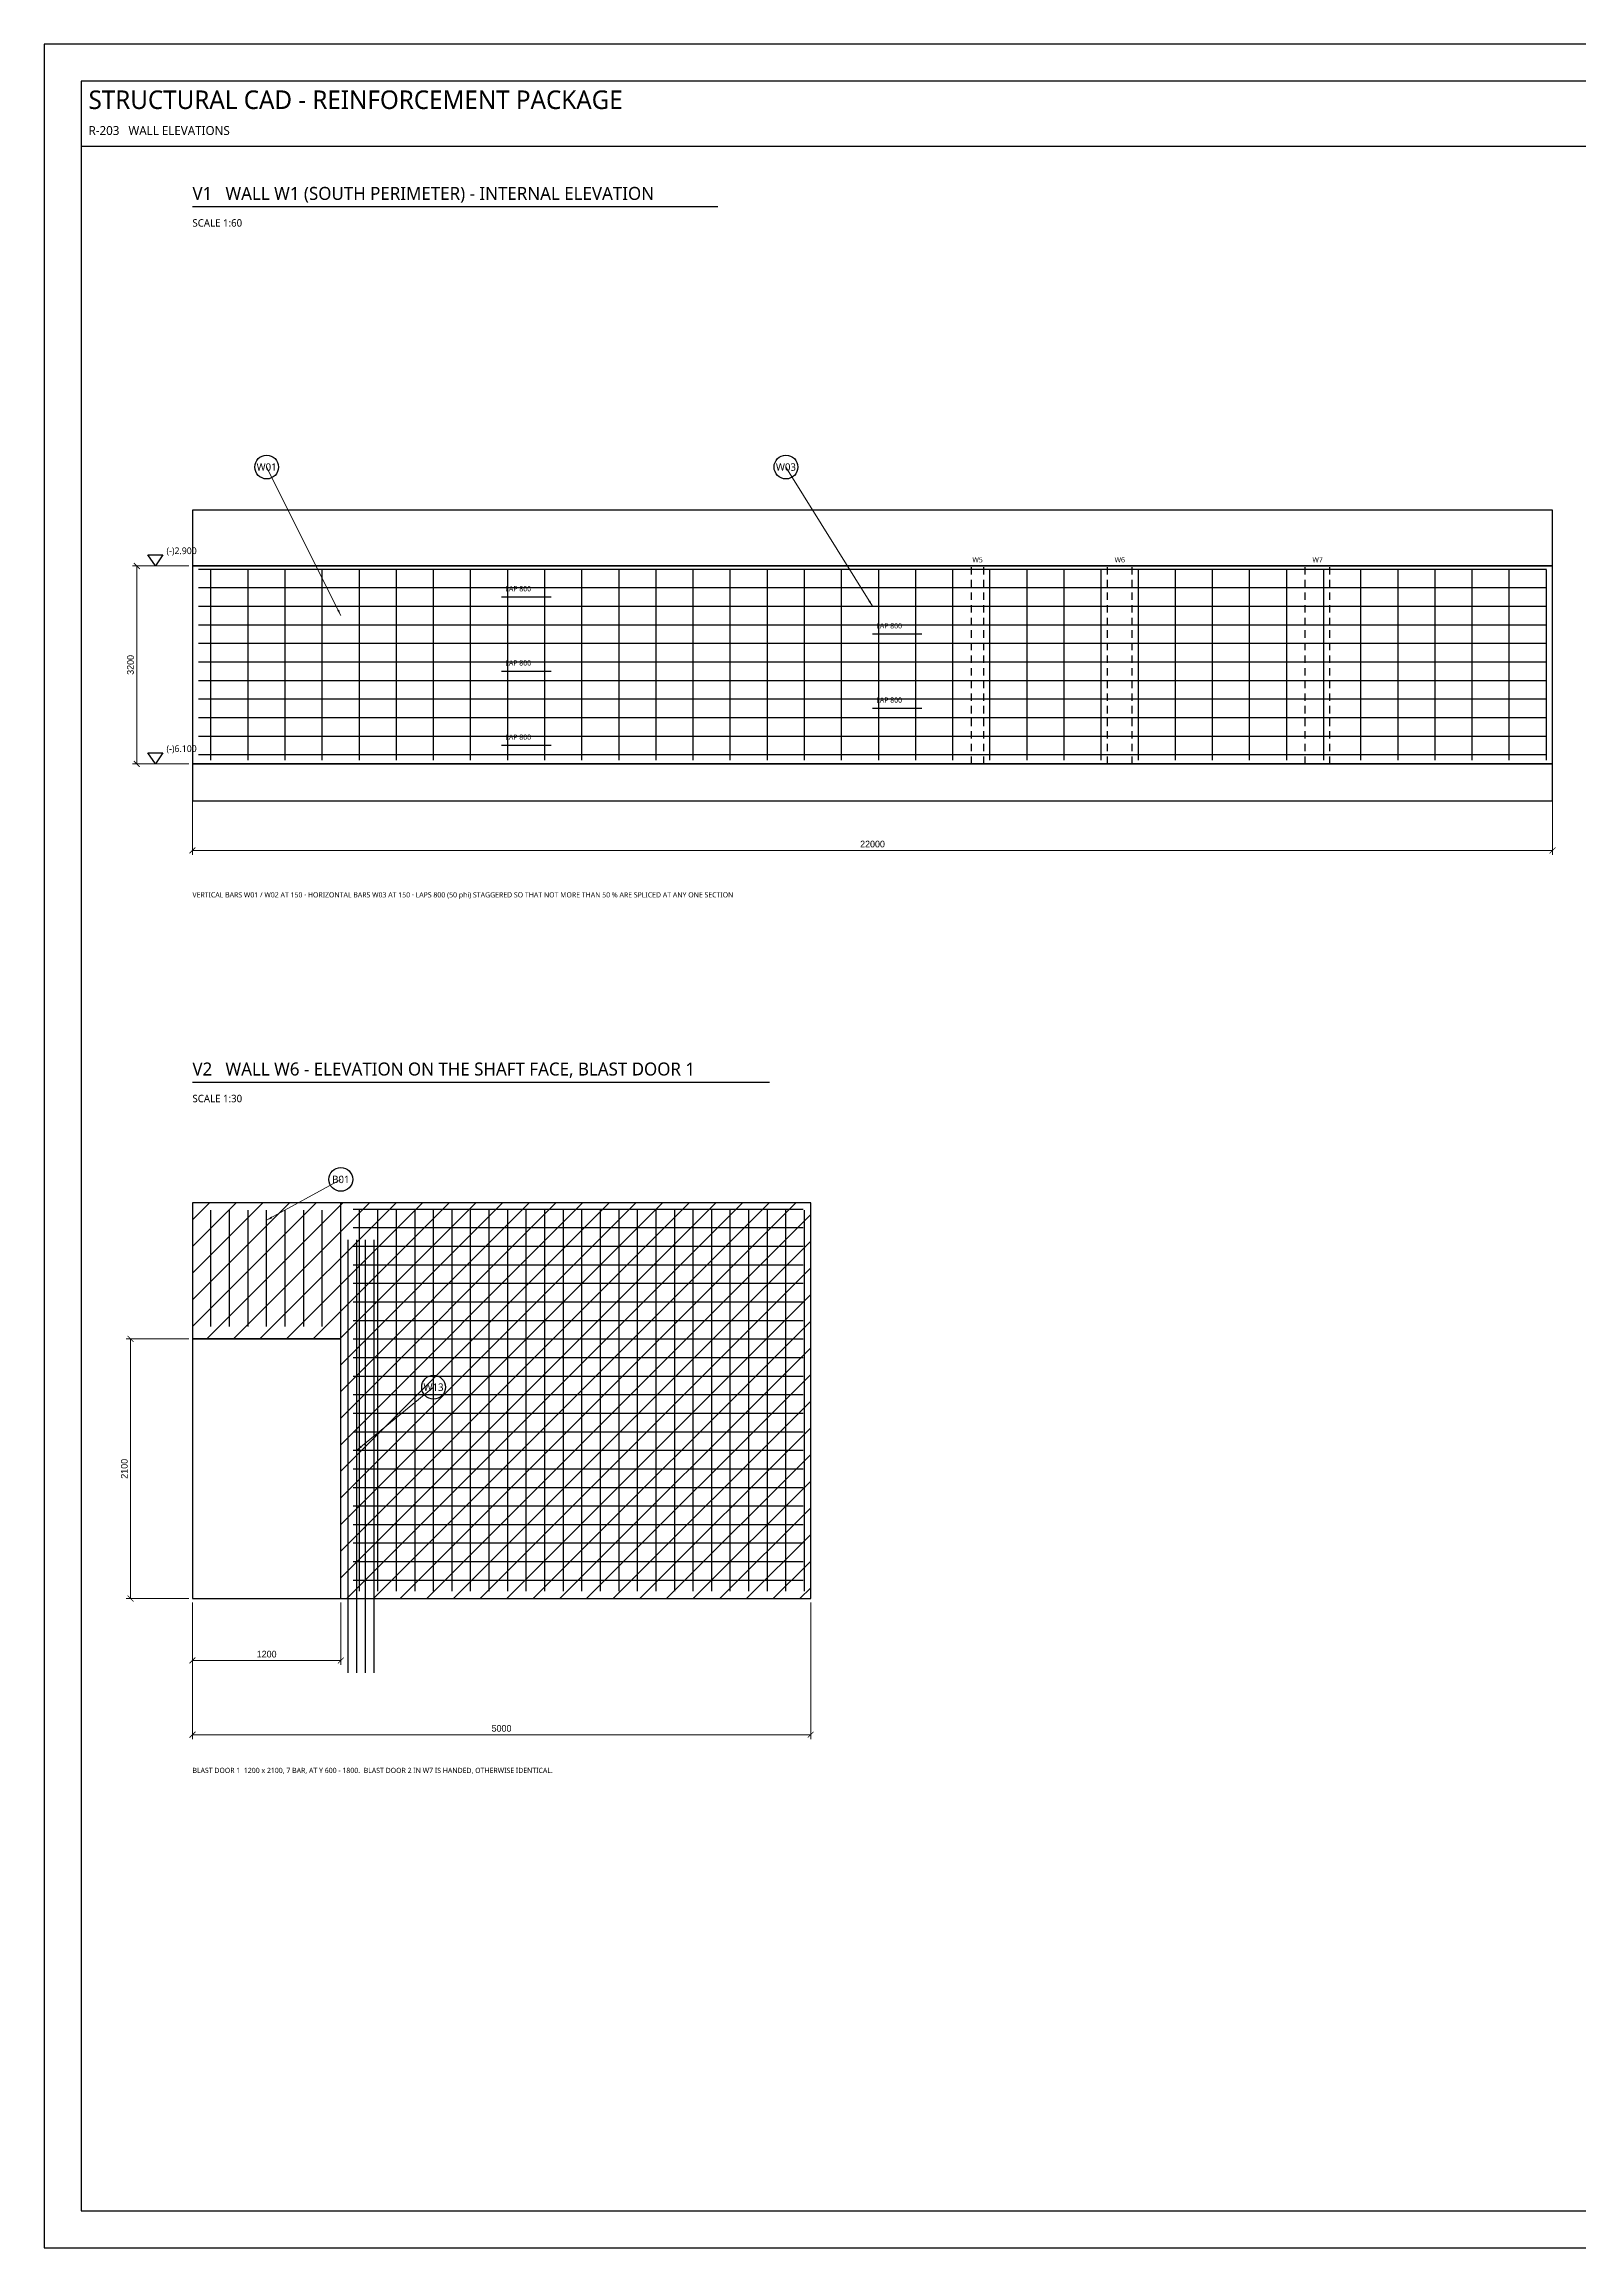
# Model space of a CAD drawing. Header units: millimetres. Extents: x 0 to 841, y 0 to 594.
# Drawn here: x 0 to 414, y 0 to 594 of the extents above; entities that cross this region are included whole.
import ezdxf
from ezdxf.enums import TextEntityAlignment as Align

# ---------------------------------------------------------------- set-up
doc = ezdxf.new("R2010")
doc.units = ezdxf.units.MM
for name, color, linetype in [('S-CALLOUT', 2, 'Continuous'), ('S-CONCRETE', 7, 'Continuous'), ('S-CONCRETE-THIN', 7, 'Continuous'), ('S-DIM', 4, 'Continuous'), ('S-HATCH', 8, 'Continuous'), ('S-HIDDEN', 8, 'Continuous'), ('S-LEVEL', 4, 'Continuous'), ('S-REBAR-MAIN', 1, 'Continuous'), ('S-REBAR-SEC', 4, 'Continuous'), ('S-TEXT', 7, 'Continuous'), ('S-TITLE', 7, 'Continuous')]:
    doc.layers.add(name, color=color, linetype=linetype)
doc.styles.add('OpenSans', font='OpenSans-Regular.ttf')
doc.dimstyles.new('SC-DIM', dxfattribs={"dimtxt": 1.8, "dimasz": 1.6, "dimexe": 1.2, "dimexo": 1, "dimgap": 0.8, "dimtad": 1, "dimdec": 0, "dimblk": 'ARCHTICK', "dimcen": 2.5, "dimclrd": 4, "dimclre": 4, "dimclrt": 4, "dimazin": 3, "dimtfac": 1, "dimtmove": 0, "dimatfit": 3, "dimlwd": 13, "dimlwe": 13})

# ---------------------------------------------------------------- blocks, each defined once
blk = doc.blocks.new('_ARCHTICK')
at = {"color": 0, "linetype": 'BYBLOCK', "const_width": 0.15}
blk.add_lwpolyline([(-0.5, -0.5), (0.5, 0.5)], dxfattribs=at)
blk = doc.blocks.new('LEVELMK')
at = {"layer": 'S-LEVEL'}
blk.add_lwpolyline([(0, 0), (-2, 3), (2, 3), (0, 0)], close=True, dxfattribs=at)
blk = doc.blocks.new('BARMARK')
at = {"layer": 'S-CALLOUT'}
blk.add_circle((0, 0), 3.2, dxfattribs=at)

msp = doc.modelspace()

# ---------------------------------------------------------------- hatches: boundary and pattern name
at = {"layer": 'S-HATCH'}
h = msp.add_hatch(dxfattribs=at)
h.set_pattern_fill('ANSI31', scale=1.6)
h.paths.add_polyline_path([(40, 175), (206.667, 175), (206.667, 281.667), (40, 281.667)])
h.paths.add_polyline_path([(40, 175), (80, 175), (80, 245), (40, 245)], flags=16)

# ---------------------------------------------------------------- linework, layer by layer
at = {"layer": 'S-CONCRETE'}
for points in [[(40, 400), (406.667, 400), (406.667, 453.333), (40, 453.333)], [(40, 175), (206.667, 175), (206.667, 281.667), (40, 281.667)], [(40, 175), (80, 175), (80, 245), (40, 245)]]:
    msp.add_lwpolyline(points, close=True, dxfattribs=at)
at = {"layer": 'S-CONCRETE-THIN'}
for points in [[(40, 453.333), (406.667, 453.333), (406.667, 468.333), (40, 468.333)], [(40, 390), (406.667, 390), (406.667, 400), (40, 400)]]:
    msp.add_lwpolyline(points, close=True, dxfattribs=at)
at = {"layer": 'S-HIDDEN'}
for p, q in [((250, 451), (250, 453)), ((253.333, 451), (253.333, 453)), ((286.667, 451), (286.667, 453)), ((293.333, 451), (293.333, 453)), ((340, 451), (340, 453)), ((346.667, 451), (346.667, 453)), ((250, 447.6), (250, 449.6)), ((250, 444.2), (250, 446.2)), ((253.333, 447.6), (253.333, 449.6)), ((253.333, 444.2), (253.333, 446.2)), ((286.667, 447.6), (286.667, 449.6)), ((286.667, 444.2), (286.667, 446.2)), ((293.333, 447.6), (293.333, 449.6)), ((293.333, 444.2), (293.333, 446.2)), ((340, 447.6), (340, 449.6)), ((340, 444.2), (340, 446.2)), ((346.667, 447.6), (346.667, 449.6)), ((346.667, 444.2), (346.667, 446.2)), ((250, 440.8), (250, 442.8)), ((253.333, 440.8), (253.333, 442.8)), ((286.667, 440.8), (286.667, 442.8)), ((293.333, 440.8), (293.333, 442.8)), ((340, 440.8), (340, 442.8)), ((346.667, 440.8), (346.667, 442.8)), ((250, 437.4), (250, 439.4)), ((250, 434), (250, 436)), ((253.333, 437.4), (253.333, 439.4)), ((253.333, 434), (253.333, 436)), ((286.667, 437.4), (286.667, 439.4)), ((286.667, 434), (286.667, 436)), ((293.333, 437.4), (293.333, 439.4)), ((293.333, 434), (293.333, 436)), ((340, 437.4), (340, 439.4)), ((340, 434), (340, 436)), ((346.667, 437.4), (346.667, 439.4)), ((346.667, 434), (346.667, 436)), ((250, 430.6), (250, 432.6)), ((250, 427.2), (250, 429.2)), ((253.333, 430.6), (253.333, 432.6)), ((253.333, 427.2), (253.333, 429.2)), ((286.667, 430.6), (286.667, 432.6)), ((286.667, 427.2), (286.667, 429.2)), ((293.333, 430.6), (293.333, 432.6)), ((293.333, 427.2), (293.333, 429.2)), ((340, 430.6), (340, 432.6)), ((340, 427.2), (340, 429.2)), ((346.667, 430.6), (346.667, 432.6)), ((346.667, 427.2), (346.667, 429.2)), ((250, 423.8), (250, 425.8)), ((250, 420.4), (250, 422.4)), ((253.333, 423.8), (253.333, 425.8)), ((253.333, 420.4), (253.333, 422.4)), ((286.667, 423.8), (286.667, 425.8)), ((286.667, 420.4), (286.667, 422.4)), ((293.333, 423.8), (293.333, 425.8)), ((293.333, 420.4), (293.333, 422.4)), ((340, 423.8), (340, 425.8)), ((340, 420.4), (340, 422.4)), ((346.667, 423.8), (346.667, 425.8)), ((346.667, 420.4), (346.667, 422.4)), ((250, 417), (250, 419)), ((253.333, 417), (253.333, 419)), ((286.667, 417), (286.667, 419)), ((293.333, 417), (293.333, 419)), ((340, 417), (340, 419)), ((346.667, 417), (346.667, 419)), ((250, 413.6), (250, 415.6)), ((250, 410.2), (250, 412.2)), ((253.333, 413.6), (253.333, 415.6)), ((253.333, 410.2), (253.333, 412.2)), ((286.667, 413.6), (286.667, 415.6)), ((286.667, 410.2), (286.667, 412.2)), ((293.333, 413.6), (293.333, 415.6)), ((293.333, 410.2), (293.333, 412.2)), ((340, 413.6), (340, 415.6)), ((340, 410.2), (340, 412.2)), ((346.667, 413.6), (346.667, 415.6)), ((346.667, 410.2), (346.667, 412.2)), ((250, 406.8), (250, 408.8)), ((250, 403.4), (250, 405.4)), ((253.333, 406.8), (253.333, 408.8)), ((253.333, 403.4), (253.333, 405.4)), ((286.667, 406.8), (286.667, 408.8)), ((286.667, 403.4), (286.667, 405.4)), ((293.333, 406.8), (293.333, 408.8)), ((293.333, 403.4), (293.333, 405.4)), ((340, 406.8), (340, 408.8)), ((340, 403.4), (340, 405.4)), ((346.667, 406.8), (346.667, 408.8)), ((346.667, 403.4), (346.667, 405.4)), ((250, 400), (250, 402)), ((253.333, 400), (253.333, 402)), ((286.667, 400), (286.667, 402)), ((293.333, 400), (293.333, 402)), ((340, 400), (340, 402)), ((346.667, 400), (346.667, 402))]:
    msp.add_line(p, q, dxfattribs=at)
at = {"layer": 'S-REBAR-MAIN'}
for p, q in [((41.667, 452.5), (405, 452.5)), ((45, 401), (45, 452.333)), ((55, 401), (55, 452.333)), ((65, 401), (65, 452.333)), ((75, 401), (75, 452.333)), ((85, 401), (85, 452.333)), ((95, 401), (95, 452.333)), ((105, 401), (105, 452.333)), ((115, 401), (115, 452.333)), ((125, 401), (125, 452.333)), ((135, 401), (135, 452.333)), ((145, 401), (145, 452.333)), ((155, 401), (155, 452.333)), ((165, 401), (165, 452.333)), ((175, 401), (175, 452.333)), ((185, 401), (185, 452.333)), ((195, 401), (195, 452.333)), ((205, 401), (205, 452.333)), ((215, 401), (215, 452.333)), ((225, 401), (225, 452.333)), ((235, 401), (235, 452.333)), ((245, 401), (245, 452.333)), ((255, 401), (255, 452.333)), ((265, 401), (265, 452.333)), ((275, 401), (275, 452.333)), ((285, 401), (285, 452.333)), ((295, 401), (295, 452.333)), ((305, 401), (305, 452.333)), ((315, 401), (315, 452.333)), ((325, 401), (325, 452.333)), ((335, 401), (335, 452.333)), ((345, 401), (345, 452.333)), ((355, 401), (355, 452.333)), ((365, 401), (365, 452.333)), ((375, 401), (375, 452.333)), ((385, 401), (385, 452.333)), ((395, 401), (395, 452.333)), ((405, 401), (405, 452.333)), ((41.667, 447.5), (405, 447.5)), ((41.667, 442.5), (405, 442.5)), ((41.667, 437.5), (405, 437.5)), ((41.667, 432.5), (405, 432.5)), ((41.667, 427.5), (405, 427.5)), ((41.667, 422.5), (405, 422.5)), ((41.667, 417.5), (405, 417.5)), ((41.667, 412.5), (405, 412.5)), ((41.667, 407.5), (405, 407.5)), ((41.667, 402.5), (405, 402.5)), ((45, 248.333), (45, 279.667)), ((50, 248.333), (50, 279.667)), ((55, 248.333), (55, 279.667)), ((60, 248.333), (60, 279.667)), ((65, 248.333), (65, 279.667)), ((70, 248.333), (70, 279.667)), ((75, 248.333), (75, 279.667)), ((83.333, 280), (204.667, 280)), ((85, 177), (85, 279.667)), ((90, 177), (90, 279.667)), ((95, 177), (95, 279.667)), ((100, 177), (100, 279.667)), ((105, 177), (105, 279.667)), ((110, 177), (110, 279.667)), ((115, 177), (115, 279.667)), ((120, 177), (120, 279.667)), ((125, 177), (125, 279.667)), ((130, 177), (130, 279.667)), ((135, 177), (135, 279.667)), ((140, 177), (140, 279.667)), ((145, 177), (145, 279.667)), ((150, 177), (150, 279.667)), ((155, 177), (155, 279.667)), ((160, 177), (160, 279.667)), ((165, 177), (165, 279.667)), ((170, 177), (170, 279.667)), ((175, 177), (175, 279.667)), ((180, 177), (180, 279.667)), ((185, 177), (185, 279.667)), ((190, 177), (190, 279.667)), ((195, 177), (195, 279.667)), ((200, 177), (200, 279.667)), ((205, 177), (205, 279.667)), ((83.333, 275), (204.667, 275)), ((83.333, 270), (204.667, 270)), ((83.333, 265), (204.667, 265)), ((83.333, 260), (204.667, 260)), ((83.333, 255), (204.667, 255)), ((83.333, 250), (204.667, 250)), ((83.333, 245), (204.667, 245)), ((83.333, 240), (204.667, 240)), ((83.333, 235), (204.667, 235)), ((83.333, 230), (204.667, 230)), ((83.333, 225), (204.667, 225)), ((83.333, 220), (204.667, 220)), ((83.333, 215), (204.667, 215)), ((83.333, 210), (204.667, 210)), ((83.333, 205), (204.667, 205)), ((83.333, 200), (204.667, 200)), ((83.333, 195), (204.667, 195)), ((83.333, 190), (204.667, 190)), ((83.333, 185), (204.667, 185)), ((83.333, 180), (204.667, 180))]:
    msp.add_line(p, q, dxfattribs=at)
at = {"layer": 'S-REBAR-SEC'}
for p, q in [((123.333, 445), (136.667, 445)), ((223.333, 435), (236.667, 435)), ((123.333, 425), (136.667, 425)), ((223.333, 415), (236.667, 415)), ((123.333, 405), (136.667, 405)), ((82, 155), (82, 271.667)), ((84.333, 155), (84.333, 271.667)), ((86.667, 155), (86.667, 271.667)), ((89, 155), (89, 271.667))]:
    msp.add_line(p, q, dxfattribs=at)
msp.add_lwpolyline([(40, 245), (80, 245), (80, 281.667), (40, 281.667)], close=True, dxfattribs=at)
at = {"layer": 'S-TITLE'}
for p, q in [((10, 566.5), (831, 566.5)), ((40, 550.2), (181.667, 550.2)), ((40, 314.2), (195.543, 314.2))]:
    msp.add_line(p, q, dxfattribs=at)
for points in [[(0, 0), (841, 0), (841, 594), (0, 594)], [(10, 10), (831, 10), (831, 584), (10, 584)]]:
    msp.add_lwpolyline(points, close=True, dxfattribs=at)

# ---------------------------------------------------------------- block references
at = {"layer": 'S-CALLOUT'}
for p in [(60, 480), (200, 480), (80, 288), (105, 232)]:
    msp.add_blockref('BARMARK', p, dxfattribs=at)
at = {"layer": 'S-LEVEL'}
for p in [(30, 453.333), (30, 400)]:
    msp.add_blockref('LEVELMK', p, dxfattribs=at)

# ---------------------------------------------------------------- texts
at = {"layer": 'S-CALLOUT', "style": 'OpenSans'}
for s, p in [('W01', (60, 480)), ('W03', (200, 480)), ('B01', (80, 288)), ('W13', (105, 232))]:
    msp.add_text(s, height=2, dxfattribs=at).set_placement(p, align=Align.MIDDLE_CENTER)
at = {"layer": 'S-LEVEL', "style": 'OpenSans'}
for s, p in [('(-)2.900', (33, 456.533)), ('(-)6.100', (33, 403.2))]:
    msp.add_text(s, height=1.8, dxfattribs=at).set_placement(p)
at = {"layer": 'S-REBAR-SEC', "style": 'OpenSans'}
for p in [(124.333, 446.5), (224.333, 436.5), (124.333, 426.5), (224.333, 416.5), (124.333, 406.5)]:
    msp.add_text('LAP 800', height=1.4, dxfattribs=at).set_placement(p)
at = {"layer": 'S-TEXT', "style": 'OpenSans'}
for s, height, p in [('SCALE 1:60', 2, (40, 544.8)), ('VERTICAL BARS W01 / W02 AT 150 · HORIZONTAL BARS W03 AT 150 · LAPS 800 (50 phi) STAGGERED SO THAT NOT MORE THAN 50 % ARE SPLICED AT ANY ONE SECTION', 1.4, (40, 364)), ('SCALE 1:30', 2, (40, 308.8)), ('BLAST DOOR 1  1200 x 2100, 7 BAR, AT Y 600 - 1800.  BLAST DOOR 2 IN W7 IS HANDED, OTHERWISE IDENTICAL.', 1.4, (40, 128))]:
    msp.add_text(s, height=height, dxfattribs=at).set_placement(p)
for s, p in [('W5', (251.667, 455)), ('W6', (290, 455)), ('W7', (343.333, 455))]:
    msp.add_text(s, height=1.4, dxfattribs=at).set_placement(p, align=Align.MIDDLE_CENTER)
at = {"layer": 'S-TITLE', "style": 'OpenSans'}
for s, height, p in [('STRUCTURAL CAD - REINFORCEMENT PACKAGE', 5, (12, 576.5)), ('R-203   WALL ELEVATIONS', 2.4, (12, 569.5)), ('V1   WALL W1 (SOUTH PERIMETER) - INTERNAL ELEVATION', 3.5, (40, 552)), ('V2   WALL W6 - ELEVATION ON THE SHAFT FACE, BLAST DOOR 1', 3.5, (40, 316))]:
    msp.add_text(s, height=height, dxfattribs=at).set_placement(p)

# ---------------------------------------------------------------- dimensions: what is measured, and where the dimension line sits
at = {"layer": 'S-DIM'}
for base, p1, p2, override in [((25, 400), (40, 400), (40, 453.333), {"dimlfac": 60}), ((23.333, 175), (40, 175), (40, 245), {"dimlfac": 30})]:
    msp.add_linear_dim(base=base, p1=p1, p2=p2, angle=90, dimstyle='SC-DIM', override=override, dxfattribs=at).render()
for base, p1, p2, override in [((40, 376.667), (40, 400), (406.667, 400), {"dimlfac": 60}), ((40, 158.333), (40, 175), (80, 175), {"dimlfac": 30}), ((40, 138.333), (40, 175), (206.667, 175), {"dimlfac": 30})]:
    msp.add_linear_dim(base=base, p1=p1, p2=p2, dimstyle='SC-DIM', override=override, dxfattribs=at).render()

# ---------------------------------------------------------------- leaders
at = {"layer": 'S-CALLOUT'}
for points in [[(80, 440), (60, 480)], [(223.333, 442.5), (200, 480)], [(60, 277), (80, 288)], [(84.333, 215), (105, 232)]]:
    msp.add_leader(points, dimstyle='SC-DIM', dxfattribs=at)

doc.saveas('drawing.dxf')
